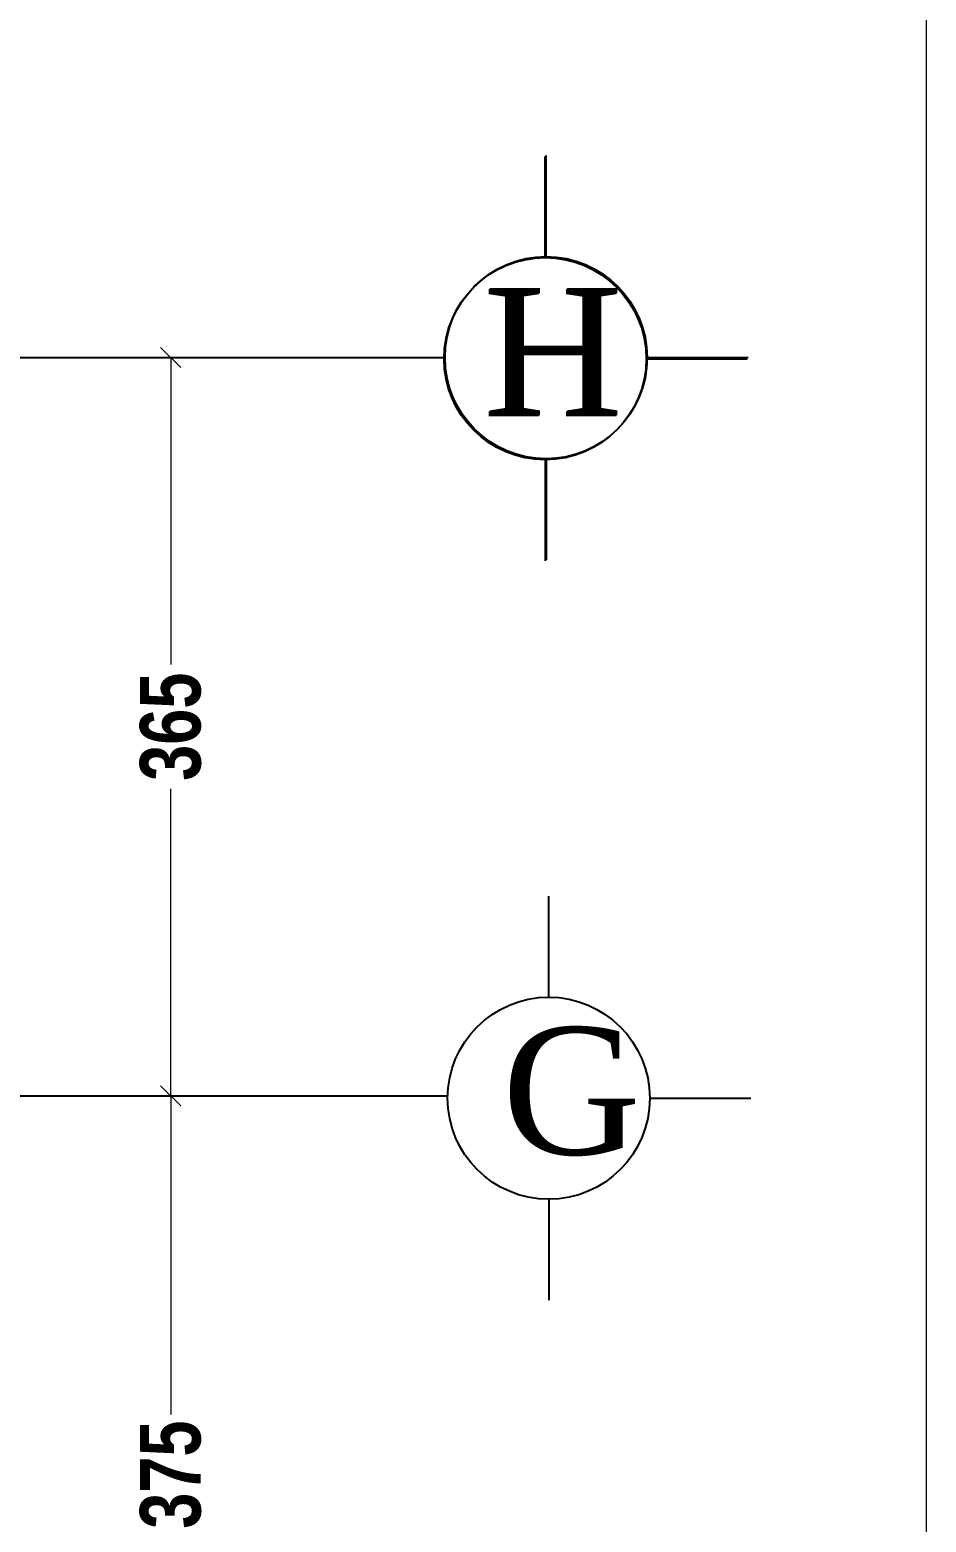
# Model space of a CAD drawing. Extents: x 285329 to 658348, y -83126 to -16980.
# Drawn here: x 347833 to 348277, y -40034 to -39296 of the extents above; entities that cross this region are included whole.
import ezdxf

# ---------------------------------------------------------------- set-up
doc = ezdxf.new("R2010")
doc.units = 0
doc.layers.get('0').update_dxf_attribs({"linetype": 'CONTINUOUS'})
doc.layers.get('DEFPOINTS').update_dxf_attribs({"color": 9, "linetype": 'CONTINUOUS'})
for name, color, linetype in [('AXIS', 1, 'CONTINUOUS'), ('COLUMN', 5, 'CONTINUOUS'), ('TEXT', 3, 'CONTINUOUS')]:
    doc.layers.add(name, color=color, linetype=linetype)
doc.layers.add('VIS', color=8, linetype='CONTINUOUS', lineweight=18)
doc.styles.add('CITYBLUEPRINT', font='cityb___.ttf', dxfattribs={"width": 0.8})
doc.styles.add('style2', font='romantic.ttf', dxfattribs={"height": 50})
doc.dimstyles.new('50', dxfattribs={"dimtxt": 30, "dimasz": 10, "dimexe": 5, "dimexo": 6, "dimgap": 5, "dimtad": 0, "dimdec": 0, "dimdsep": 46, "dimtxsty": 'CITYBLUEPRINT', "dimblk1": 'OBLIQUE', "dimblk2": 'OBLIQUE', "dimsah": 1, "dimcen": 0.05, "dimdle": 0.03, "dimclre": 22, "dimclrt": 7, "dimadec": 0, "dimazin": 0, "dimtfac": 1, "dimtdec": 0, "dimtix": 1, "dimtmove": 0, "dimatfit": 3, "dimldrblk": 'OBLIQUE', "dimfxl": 1, "dimtolj": 1, "dimtzin": 0, "dimarcsym": 0})

# ---------------------------------------------------------------- blocks, each defined once
blk = doc.blocks.new('_Oblique')
at = {"color": 0, "lineweight": -2}
blk.add_line((-0.5, -0.5), (0.5, 0.5), dxfattribs=at)
blk = doc.blocks.new('*D2205')
at = {"layer": 'DEFPOINTS', "color": 0, "linetype": 'Continuous', "lineweight": 5, "transparency": 16777216}
for p in [(329460.57, -11089.2), (329436.74, -11454.5), (329460.57, -11454.5)]:
    blk.add_point(p, dxfattribs=at)
at = {"layer": 'VIS', "color": 22, "linetype": 'Continuous', "lineweight": -2, "transparency": 16777216}
for p, q in [((329454.57, -11089.2), (329431.74, -11089.2)), ((329454.57, -11454.5), (329431.74, -11454.5))]:
    blk.add_line(p, q, dxfattribs=at)
at = {"layer": 'VIS', "color": 24, "linetype": 'Continuous', "lineweight": -2, "transparency": 16777216}
for p, q in [((329436.74, -11089.17), (329436.74, -11241.09)), ((329436.74, -11454.53), (329436.74, -11302.62))]:
    blk.add_line(p, q, dxfattribs=at)
at = {"layer": 'VIS', "color": 24, "linetype": 'Continuous', "lineweight": -2, "transparency": 16777216, "xscale": 10, "yscale": 10, "zscale": 10}
for p, rotation in [((329436.74, -11089.2), 90), ((329436.74, -11454.5), 270)]:
    blk.add_blockref('_Oblique', p, dxfattribs=dict(at, rotation=rotation))
at = {"layer": 'VIS', "color": 30, "linetype": 'Continuous', "lineweight": 5, "transparency": 16777216, "insert": (329436.74, -11271.85), "char_height": 30, "attachment_point": 5, "rotation": 90, "style": 'CITYBLUEPRINT'}
blk.add_mtext('\\A1;365', dxfattribs=at)
blk = doc.blocks.new('*D2206')
at = {"layer": 'DEFPOINTS', "color": 0, "linetype": 'Continuous', "lineweight": 5, "transparency": 16777216}
for p in [(329460.57, -11454.5), (329436.74, -11829.25), (329436.74, -11829.25)]:
    blk.add_point(p, dxfattribs=at)
at = {"layer": 'VIS', "color": 22, "linetype": 'Continuous', "lineweight": -2, "transparency": 16777216}
for p, q in [((329454.57, -11454.5), (329431.74, -11454.5)), ((329430.74, -11829.25), (329431.74, -11829.25))]:
    blk.add_line(p, q, dxfattribs=at)
at = {"layer": 'VIS', "color": 24, "linetype": 'Continuous', "lineweight": -2, "transparency": 16777216}
for p, q in [((329436.74, -11454.47), (329436.74, -11612.19)), ((329436.74, -11829.28), (329436.74, -11671.56))]:
    blk.add_line(p, q, dxfattribs=at)
at = {"layer": 'VIS', "color": 24, "linetype": 'Continuous', "lineweight": -2, "transparency": 16777216, "xscale": 10, "yscale": 10, "zscale": 10}
for p, rotation in [((329436.74, -11454.5), 90), ((329436.74, -11829.25), 270)]:
    blk.add_blockref('_Oblique', p, dxfattribs=dict(at, rotation=rotation))
at = {"layer": 'VIS', "color": 30, "linetype": 'Continuous', "lineweight": 5, "transparency": 16777216, "insert": (329436.74, -11641.88), "char_height": 30, "attachment_point": 5, "rotation": 90, "style": 'CITYBLUEPRINT'}
blk.add_mtext('\\A1;375', dxfattribs=at)
blk = doc.blocks.new('cbcb')
at = {"layer": 'AXIS'}
for p, q in [((329621.96, -11039.76), (329621.96, -10989.76)), ((327244.25, -11089.2), (329571.96, -11089.2)), ((329671.96, -11089.76), (329721.96, -11089.76)), ((329621.96, -11139.76), (329621.96, -11189.76)), ((329623.72, -11405.65), (329623.72, -11355.65)), ((327238.21, -11454.5), (329573.73, -11454.5)), ((329673.72, -11455.65), (329723.72, -11455.65)), ((329623.72, -11505.65), (329623.72, -11555.65))]:
    blk.add_line(p, q, dxfattribs=at)
for centre in [(329621.96, -11089.76), (329623.72, -11455.65)]:
    blk.add_circle(centre, 50, dxfattribs=at)
at = {"layer": 'TEXT', "char_height": 63, "width": 240.4607, "attachment_point": 1, "style": 'style2'}
for s, insert in [('H', (329591.31, -11055.36)), ('G', (329600.63, -11420.48))]:
    blk.add_mtext(s, dxfattribs=dict(at, insert=insert))
at = {"layer": 'VIS', "linetype": 'Continuous', "lineweight": 5}
dim = blk.add_linear_dim(base=(329436.74, -11454.5), p1=(329460.57, -11089.2), p2=(329460.57, -11454.5), angle=90, dimstyle='50', dxfattribs=at)
dim.commit()
dim.dimension.update_dxf_attribs({"geometry": '*D2205', "text_midpoint": (329436.74, -11271.85)})
dim = blk.add_linear_dim(base=(329436.74, -11829.25), p1=(329460.57, -11454.5), p2=(329436.74, -11829.25), angle=90, dimstyle='50', override={"dimtmove": 1}, dxfattribs=at)
dim.commit()
dim.dimension.update_dxf_attribs({"geometry": '*D2206', "text_midpoint": (329436.74, -11641.88)})

msp = doc.modelspace()

# ---------------------------------------------------------------- linework, layer by layer
at = {"layer": 'AXIS'}
for p, q in [((348088.56, -39408.3), (348088.56, -39358.3)), ((345942.18, -39458.25), (348038.56, -39458.25)), ((348138.56, -39458.3), (348188.56, -39458.3)), ((348088.56, -39508.3), (348088.56, -39558.3))]:
    msp.add_line(p, q, dxfattribs=at)
msp.add_circle((348088.56, -39458.3), 50, dxfattribs=at)
at = {"layer": 'COLUMN', "linetype": 'Continuous', "lineweight": 5}
msp.add_lwpolyline([(348276.56, -38874.39), (348276.56, -43074.39), (345326.56, -43074.39), (345326.56, -38874.39)], close=True, dxfattribs=at)

# ---------------------------------------------------------------- block references
at = {"layer": 'VIS', "linetype": 'Continuous', "lineweight": 5}
msp.add_blockref('cbcb', (18466.12, -28369.04), dxfattribs=at)

# ---------------------------------------------------------------- texts
at = {"layer": 'TEXT', "insert": (348057.91, -39423.9), "char_height": 63, "width": 240.4607, "attachment_point": 1, "style": 'style2'}
msp.add_mtext('H', dxfattribs=at)

doc.saveas('drawing.dxf')
